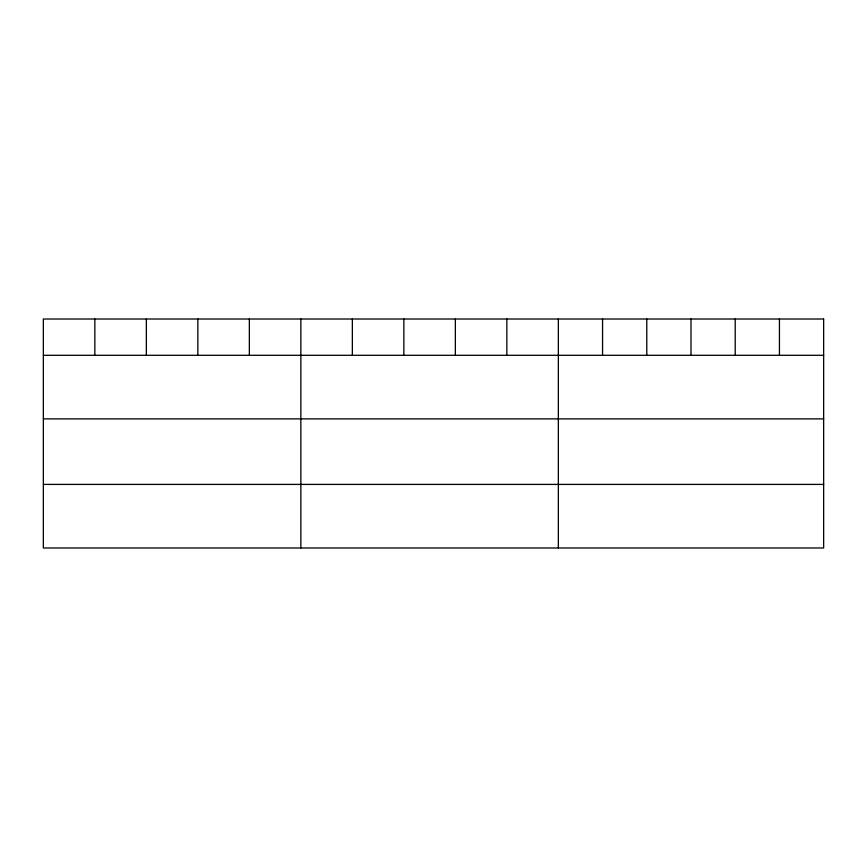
<?xml version="1.0" encoding="UTF-8"?>
<svg xmlns="http://www.w3.org/2000/svg" width="867" height="867" viewBox="0 0 867 867"><rect width="100%" height="100%" fill="white"/><g stroke="black" fill="none" stroke-linecap="round" stroke-linejoin="round"><path stroke-width="1.3" d="M43.35 355.297L823.65 355.297M43.35 418.88L823.65 418.88M43.35 484.404L823.65 484.404M779.433 319.013L779.433 355.297M735.216 319.013L735.216 355.297M690.999 319.013L690.999 355.297M646.782 319.013L646.782 355.297M602.565 319.013L602.565 355.297M558.348 319.013L558.348 547.987M506.848 319.013L506.848 355.297M455.348 319.013L455.348 355.297M403.849 319.013L403.849 355.297M352.349 319.013L352.349 355.297M300.849 319.013L300.849 547.987M249.349 319.013L249.349 355.297M197.849 319.013L197.849 355.297M146.35 319.013L146.35 355.297M94.85 319.013L94.85 355.297M823.65 319.013L43.35 319.013L43.35 547.987L823.65 547.987L823.65 319.013"/></g></svg>
